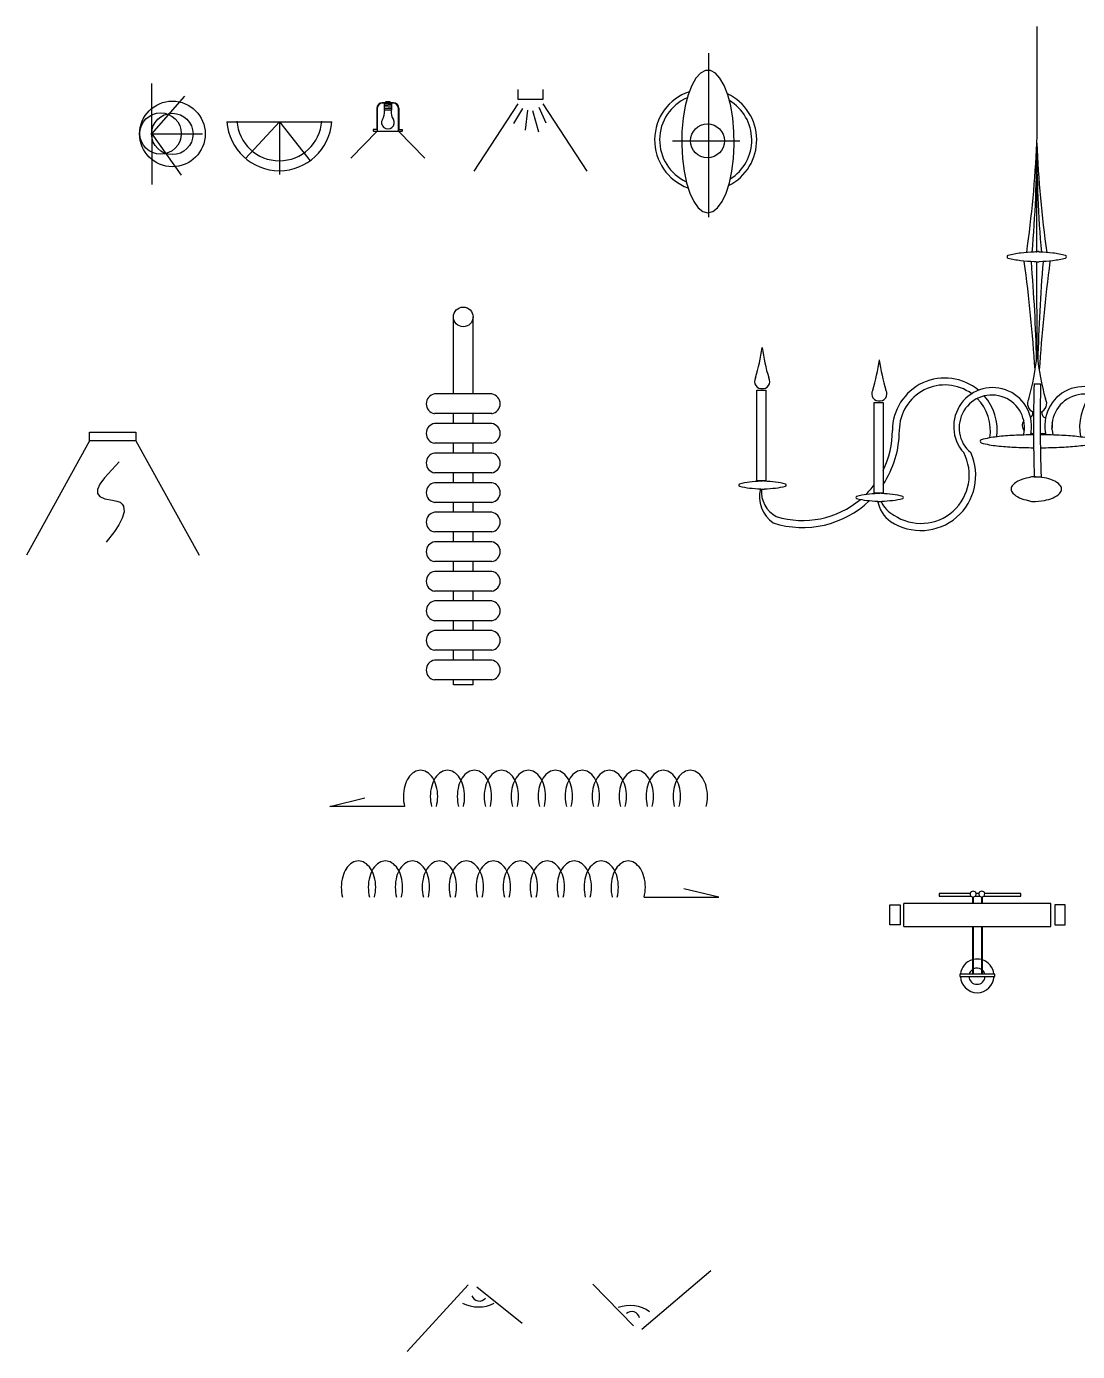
# Model space of a CAD drawing. Extents: x -42728 to 99010, y -18674 to 47645.
# Drawn here: x 89528 to 91660, y 4047 to 6734 of the extents above; entities that cross this region are included whole.
import ezdxf

# ---------------------------------------------------------------- set-up
doc = ezdxf.new("R2010")
doc.units = 0
doc.header["$LTSCALE"] = 100
doc.header["$MEASUREMENT"] = 0
doc.layers.get('0').update_dxf_attribs({"linetype": 'CONTINUOUS'})
doc.layers.get('DEFPOINTS').update_dxf_attribs({"linetype": 'CONTINUOUS'})
for name, color, linetype in [('00-ELE', 2, 'CONTINUOUS'), ('1-门窗', 3, 'CONTINUOUS'), ('家具', 223, 'CONTINUOUS'), ('电气', 2, 'CONTINUOUS')]:
    doc.layers.add(name, color=color, linetype=linetype)

# ---------------------------------------------------------------- blocks, each defined once
blk = doc.blocks.new('A$C67285B1A')
at = {"layer": '1-门窗'}
for p, q in [((0, 184), (70.8, 201.1)), ((151.4, 184), (0, 184)), ((788.8, 0), (718, 17.1)), ((637.4, 0), (788.8, 0))]:
    blk.add_line(p, q, dxfattribs=at)
for centre, radius, start, end in [((192.8, 219.7), 40.3, 122.2958, 146.7621), ((183.7, 233.9), 23.4, 90, 122.2958), ((183.7, 233.9), 23.4, 57.7042, 90), ((174.7, 219.7), 40.3, 33.2379, 57.7042), ((247.5, 219.7), 40.3, 122.2958, 146.7621), ((238.5, 233.9), 23.4, 90, 122.2958), ((238.5, 233.9), 23.4, 57.7042, 90), ((229.4, 219.7), 40.3, 33.2379, 57.7042), ((302.2, 219.7), 40.3, 122.2958, 146.7621), ((293.2, 233.9), 23.4, 90, 122.2958), ((293.2, 233.9), 23.4, 57.7042, 90), ((284.2, 219.7), 40.3, 33.2379, 57.7042), ((356.9, 219.7), 40.3, 122.2958, 146.7621), ((347.9, 233.9), 23.4, 90, 122.2958), ((347.9, 233.9), 23.4, 57.7042, 90), ((338.9, 219.7), 40.3, 33.2379, 57.7042), ((411.6, 219.7), 40.3, 122.2958, 146.7621), ((402.6, 233.9), 23.4, 90, 122.2958), ((402.6, 233.9), 23.4, 57.7042, 90), ((393.6, 219.7), 40.3, 33.2379, 57.7042), ((466.4, 219.7), 40.3, 122.2958, 146.7621), ((457.3, 233.9), 23.4, 90, 122.2958), ((457.3, 233.9), 23.4, 57.7042, 90), ((448.3, 219.7), 40.3, 33.2379, 57.7042), ((521.1, 219.7), 40.3, 122.2958, 146.7621), ((512, 233.9), 23.4, 90, 122.2958), ((512, 233.9), 23.4, 57.7042, 90), ((503, 219.7), 40.3, 33.2379, 57.7042), ((575.8, 219.7), 40.3, 122.2958, 146.7621), ((566.8, 233.9), 23.4, 90, 122.2958), ((566.8, 233.9), 23.4, 57.7042, 90), ((557.7, 219.7), 40.3, 33.2379, 57.7042), ((630.5, 219.7), 40.3, 122.2958, 146.7621), ((621.5, 233.9), 23.4, 90, 122.2958), ((621.5, 233.9), 23.4, 57.7042, 90), ((612.5, 219.7), 40.3, 33.2379, 57.7042), ((685.2, 219.7), 40.3, 122.2958, 146.7621), ((676.2, 233.9), 23.4, 90, 122.2958), ((676.2, 233.9), 23.4, 57.7042, 90), ((667.2, 219.7), 40.3, 33.2379, 57.7042), ((739.9, 219.7), 40.3, 122.2958, 146.7621), ((730.9, 233.9), 23.4, 90, 122.2958), ((730.9, 233.9), 23.4, 57.7042, 90), ((721.9, 219.7), 40.3, 33.2379, 57.7042), ((229.8, 204.1), 80.9, 164.8133, 180), ((207.1, 210.3), 57.4, 146.7621, 164.8133), ((284.5, 204.1), 80.9, 164.8133, 180), ((261.8, 210.3), 57.4, 146.7621, 164.8133), ((160.4, 210.3), 57.4, 15.1867, 33.2379), ((137.7, 204.1), 80.9, 0, 15.1867), ((339.2, 204.1), 80.9, 164.8133, 180), ((316.5, 210.3), 57.4, 146.7621, 164.8133), ((215.1, 210.3), 57.4, 15.1867, 33.2379), ((192.4, 204.1), 80.9, 0, 15.1867), ((393.9, 204.1), 80.9, 164.8133, 180), ((371.3, 210.3), 57.4, 146.7621, 164.8133), ((269.8, 210.3), 57.4, 15.1867, 33.2379), ((247.1, 204.1), 80.9, 0, 15.1867), ((448.6, 204.1), 80.9, 164.8133, 180), ((426, 210.3), 57.4, 146.7621, 164.8133), ((324.5, 210.3), 57.4, 15.1867, 33.2379), ((301.9, 204.1), 80.9, 0, 15.1867), ((503.4, 204.1), 80.9, 164.8133, 180), ((480.7, 210.3), 57.4, 146.7621, 164.8133), ((379.3, 210.3), 57.4, 15.1867, 33.2379), ((356.6, 204.1), 80.9, 0, 15.1867), ((558.1, 204.1), 80.9, 164.8133, 180), ((535.4, 210.3), 57.4, 146.7621, 164.8133), ((434, 210.3), 57.4, 15.1867, 33.2379), ((411.3, 204.1), 80.9, 0, 15.1867), ((612.8, 204.1), 80.9, 164.8133, 180), ((590.1, 210.3), 57.4, 146.7621, 164.8133), ((488.7, 210.3), 57.4, 15.1867, 33.2379), ((466, 204.1), 80.9, 360, 15.1867), ((667.5, 204.1), 80.9, 164.8133, 180), ((644.8, 210.3), 57.4, 146.7621, 164.8133), ((543.4, 210.3), 57.4, 15.1867, 33.2379), ((520.7, 204.1), 80.9, 0, 15.1867), ((722.2, 204.1), 80.9, 164.8133, 180), ((699.6, 210.3), 57.4, 146.7621, 164.8133), ((598.1, 210.3), 57.4, 15.1867, 33.2379), ((575.4, 204.1), 80.9, 360, 15.1867), ((776.9, 204.1), 80.9, 164.8133, 180), ((754.3, 210.3), 57.4, 146.7621, 164.8133), ((652.8, 210.3), 57.4, 15.1867, 33.2379), ((630.2, 204.1), 80.9, 360, 15.1867), ((707.6, 210.3), 57.4, 15.1867, 33.2379), ((684.9, 204.1), 80.9, 360, 15.1867), ((229.8, 204.1), 80.9, 180, 194.4078), ((284.5, 204.1), 80.9, 180, 194.4078), ((137.7, 204.1), 80.9, 345.5922, 360), ((339.2, 204.1), 80.9, 180, 194.4078), ((192.4, 204.1), 80.9, 345.5922, 360), ((393.9, 204.1), 80.9, 180, 194.4078), ((247.1, 204.1), 80.9, 345.5922, 360), ((448.6, 204.1), 80.9, 180, 194.4078), ((301.9, 204.1), 80.9, 345.5922, 360), ((503.4, 204.1), 80.9, 180, 194.4078), ((356.6, 204.1), 80.9, 345.5922, 360), ((558.1, 204.1), 80.9, 180, 194.4078), ((411.3, 204.1), 80.9, 345.5922, 360), ((612.8, 204.1), 80.9, 180, 194.4078), ((466, 204.1), 80.9, 345.5922, 360), ((667.5, 204.1), 80.9, 180, 194.4078), ((520.7, 204.1), 80.9, 345.5922, 360), ((722.2, 204.1), 80.9, 180, 194.4078), ((575.4, 204.1), 80.9, 345.5922, 360), ((776.9, 204.1), 80.9, 180, 194.4078), ((630.2, 204.1), 80.9, 345.5922, 360), ((684.9, 204.1), 80.9, 345.5922, 360), ((81.3, 26.3), 57.4, 146.7621, 164.8133), ((66.9, 35.7), 40.3, 122.2958, 146.7621), ((57.9, 50), 23.4, 90, 122.2958), ((57.9, 50), 23.4, 57.7042, 90), ((48.9, 35.7), 40.3, 33.2379, 57.7042), ((136, 26.3), 57.4, 146.7621, 164.8133), ((34.5, 26.3), 57.4, 15.1867, 33.2379), ((121.6, 35.7), 40.3, 122.2958, 146.7621), ((112.6, 50), 23.4, 90, 122.2958), ((112.6, 50), 23.4, 57.7042, 90), ((103.6, 35.7), 40.3, 33.2379, 57.7042), ((190.7, 26.3), 57.4, 146.7621, 164.8133), ((89.3, 26.3), 57.4, 15.1867, 33.2379), ((176.4, 35.7), 40.3, 122.2958, 146.7621), ((167.3, 50), 23.4, 90, 122.2958), ((167.3, 50), 23.4, 57.7042, 90), ((158.3, 35.7), 40.3, 33.2379, 57.7042), ((245.4, 26.3), 57.4, 146.7621, 164.8133), ((144, 26.3), 57.4, 15.1867, 33.2379), ((231.1, 35.7), 40.3, 122.2958, 146.7621), ((222, 50), 23.4, 90, 122.2958), ((222, 50), 23.4, 57.7042, 90), ((213, 35.7), 40.3, 33.2379, 57.7042), ((300.1, 26.3), 57.4, 146.7621, 164.8133), ((198.7, 26.3), 57.4, 15.1867, 33.2379), ((285.8, 35.7), 40.3, 122.2958, 146.7621), ((276.8, 50), 23.4, 90, 122.2958), ((276.8, 50), 23.4, 57.7042, 90), ((267.7, 35.7), 40.3, 33.2379, 57.7042), ((354.8, 26.3), 57.4, 146.7621, 164.8133), ((253.4, 26.3), 57.4, 15.1867, 33.2379), ((340.5, 35.7), 40.3, 122.2958, 146.7621), ((331.5, 50), 23.4, 90, 122.2958), ((331.5, 50), 23.4, 57.7042, 90), ((322.5, 35.7), 40.3, 33.2379, 57.7042), ((409.6, 26.3), 57.4, 146.7621, 164.8133), ((308.1, 26.3), 57.4, 15.1867, 33.2379), ((395.2, 35.7), 40.3, 122.2958, 146.7621), ((386.2, 50), 23.4, 90, 122.2958), ((386.2, 50), 23.4, 57.7042, 90), ((377.2, 35.7), 40.3, 33.2379, 57.7042), ((464.3, 26.3), 57.4, 146.7621, 164.8133), ((362.8, 26.3), 57.4, 15.1867, 33.2379), ((449.9, 35.7), 40.3, 122.2958, 146.7621), ((440.9, 50), 23.4, 90, 122.2958), ((440.9, 50), 23.4, 57.7042, 90), ((431.9, 35.7), 40.3, 33.2379, 57.7042), ((519, 26.3), 57.4, 146.7621, 164.8133), ((417.6, 26.3), 57.4, 15.1867, 33.2379), ((504.7, 35.7), 40.3, 122.2958, 146.7621), ((495.6, 50), 23.4, 90, 122.2958), ((495.6, 50), 23.4, 57.7042, 90), ((486.6, 35.7), 40.3, 33.2379, 57.7042), ((573.7, 26.3), 57.4, 146.7621, 164.8133), ((472.3, 26.3), 57.4, 15.1867, 33.2379), ((559.4, 35.7), 40.3, 122.2958, 146.7621), ((550.3, 50), 23.4, 90, 122.2958), ((550.3, 50), 23.4, 57.7042, 90), ((541.3, 35.7), 40.3, 33.2379, 57.7042), ((628.4, 26.3), 57.4, 146.7621, 164.8133), ((527, 26.3), 57.4, 15.1867, 33.2379), ((614.1, 35.7), 40.3, 122.2958, 146.7621), ((605.1, 50), 23.4, 90, 122.2958), ((605.1, 50), 23.4, 57.7042, 90), ((596, 35.7), 40.3, 33.2379, 57.7042), ((581.7, 26.3), 57.4, 15.1867, 33.2379), ((103.9, 20.1), 80.9, 164.8133, 180), ((158.7, 20.1), 80.9, 164.8133, 180), ((11.9, 20.1), 80.9, 0, 15.1867), ((213.4, 20.1), 80.9, 164.8133, 180), ((66.6, 20.1), 80.9, 0, 15.1867), ((268.1, 20.1), 80.9, 164.8133, 180), ((121.3, 20.1), 80.9, 0, 15.1867), ((322.8, 20.1), 80.9, 164.8133, 180), ((176, 20.1), 80.9, 0, 15.1867), ((377.5, 20.1), 80.9, 164.8133, 180), ((230.7, 20.1), 80.9, 0, 15.1867), ((432.2, 20.1), 80.9, 164.8133, 180), ((285.4, 20.1), 80.9, 0, 15.1867), ((487, 20.1), 80.9, 164.8133, 180), ((340.2, 20.1), 80.9, 0, 15.1867), ((541.7, 20.1), 80.9, 164.8133, 180), ((394.9, 20.1), 80.9, 0, 15.1867), ((596.4, 20.1), 80.9, 164.8133, 180), ((449.6, 20.1), 80.9, 0, 15.1867), ((651.1, 20.1), 80.9, 164.8133, 180), ((504.3, 20.1), 80.9, 0, 15.1867), ((559, 20.1), 80.9, 360, 15.1867), ((103.9, 20.1), 80.9, 180, 194.4078), ((158.7, 20.1), 80.9, 180, 194.4078), ((11.9, 20.1), 80.9, 345.5922, 0), ((213.4, 20.1), 80.9, 180, 194.4078), ((66.6, 20.1), 80.9, 345.5922, 0), ((268.1, 20.1), 80.9, 180, 194.4078), ((121.3, 20.1), 80.9, 345.5922, 0), ((322.8, 20.1), 80.9, 180, 194.4078), ((176, 20.1), 80.9, 345.5922, 0), ((377.5, 20.1), 80.9, 180, 194.4078), ((230.7, 20.1), 80.9, 345.5922, 0), ((432.2, 20.1), 80.9, 180, 194.4078), ((285.4, 20.1), 80.9, 345.5922, 0), ((487, 20.1), 80.9, 180, 194.4078), ((340.2, 20.1), 80.9, 345.5922, 0), ((541.7, 20.1), 80.9, 180, 194.4078), ((394.9, 20.1), 80.9, 345.5922, 0), ((596.4, 20.1), 80.9, 180, 194.4078), ((449.6, 20.1), 80.9, 345.5922, 0), ((651.1, 20.1), 80.9, 180, 194.4078), ((504.3, 20.1), 80.9, 345.5922, 0), ((559, 20.1), 80.9, 345.5922, 0)]:
    blk.add_arc(centre, radius, start, end, dxfattribs=at)
blk = doc.blocks.new('A$C640F0A0B')
at = {"layer": '家具', "color": 3}
for q in [(16.7, 136.7), (61.2, 119.2), (16.7, 0), (56.5, 12.5), (85, 68.3)]:
    blk.add_line((16.7, 68.3), q, dxfattribs=at)
for centre, radius in [((44.4, 68.3), 44.4), ((28.5, 68.9), 28), ((44.4, 68.3), 28)]:
    blk.add_circle(centre, radius, dxfattribs=at)
blk = doc.blocks.new('A$C43102E06')
at = {"layer": '家具', "color": 3, "ltscale": 0.008}
for p, q in [((57.7, 74.9), (42.7, 74.9)), ((57.2, 74.3), (43.2, 74.3)), ((45.5, 74.3), (54.9, 74.3)), ((45.5, 64.9), (45.5, 74.3)), ((54.9, 72.1), (45.5, 72.9)), ((47.4, 76.5), (53, 76.5)), ((47.4, 74.9), (47.4, 76.5)), ((53, 74.9), (47.4, 74.9)), ((54.9, 74), (51.2, 74.3)), ((53, 76.5), (53, 74.9)), ((54.9, 74.3), (54.9, 64.9)), ((35.1, 67.3), (35.1, 38.5)), ((35.7, 66.7), (35.7, 36.5)), ((54.9, 70.2), (45.5, 71)), ((54.9, 68.3), (45.5, 69.1)), ((54.9, 66.4), (45.5, 67.2)), ((50.7, 64.9), (45.5, 65.3)), ((54.9, 64.9), (45.5, 64.9)), ((64.7, 36.5), (64.7, 66.7)), ((65.3, 38.5), (65.3, 67.3)), ((35.7, 36.5), (0, 0)), ((30.2, 38.5), (30.2, 37.2)), ((35.1, 38.5), (30.2, 38.5)), ((31, 36.5), (35.7, 36.5)), ((35.7, 36.5), (64.7, 36.5)), ((64.7, 36.5), (69.4, 36.5)), ((64.7, 36.5), (100.4, 0)), ((65.3, 38.5), (70.2, 38.5)), ((70.2, 37.2), (70.2, 38.5))]:
    blk.add_line(p, q, dxfattribs=at)
for centre, radius, start, end in [((42.7, 67.3), 7.55, 90, 180), ((43.2, 66.7), 7.55, 90, 180), ((57.2, 66.7), 7.55, 360, 90), ((57.7, 67.3), 7.55, 0, 90), ((30, 61.7), 15.8, 323.8927, 7.6823), ((45.2, 65.4), 1.64, 283.5582, 340.4322), ((55.2, 65.4), 1.64, 199.5678, 256.4418), ((74.1, 62.6), 19.4, 176.5237, 211.9013), ((31, 37.2), 0.755, 180, 270), ((50.2, 48.1), 8.61, 150.2278, 29.7722), ((69.4, 37.2), 0.755, 270, 0)]:
    blk.add_arc(centre, radius, start, end, dxfattribs=at)
blk = doc.blocks.new('A$C2643609B')
at = {"layer": '家具', "color": 3}
for p, q in [((89.6, 145.6), (89.6, 165.6)), ((139.6, 165.6), (139.6, 145.6)), ((89.3, 137), (0, 0)), ((139.6, 145.6), (89.6, 145.6)), ((140, 137), (229.3, 0)), ((98.2, 127.5), (80.5, 96.6)), ((108.5, 123.9), (104.1, 83.3)), ((118.9, 123.1), (130.7, 80.3)), ((131.4, 129.8), (145.5, 98))]:
    blk.add_line(p, q, dxfattribs=at)
blk = doc.blocks.new('A$C525F2091')
at = {"layer": '家具', "color": 3}
for p, q in [((604.6, 1031.4), (604.2, 573.1)), ((605.4, 363.3), (604.9, 554.2)), ((598.9, 306.8), (612.4, 306.8)), ((1168.6, 308.7), (1186.7, 308.7)), ((1168.6, 124.8), (1168.6, 308.7)), ((1186.7, 308.7), (1186.7, 124.8)), ((37, 293.6), (55.1, 293.6)), ((37, 109.7), (37, 293.6)), ((55.1, 293.6), (55.1, 109.7)), ((900, 278.5), (918.1, 278.5)), ((900, 94.6), (900, 278.5)), ((918.1, 278.5), (918.1, 94.6)), ((274.7, 268.6), (292.8, 268.6)), ((274.7, 84.7), (274.7, 268.6)), ((292.8, 268.6), (292.8, 84.7)), ((595.3, 206.1), (598, 206.1)), ((611.7, 206.1), (616.5, 206.1)), ((55.1, 109.7), (37, 109.7)), ((599.4, 117.7), (613.3, 117.7)), ((1186.7, 124.8), (1168.6, 124.8)), ((292.8, 84.7), (274.7, 84.7)), ((918.1, 94.6), (900, 94.6))]:
    blk.add_line(p, q, dxfattribs=at)
for centre, radius, start, end in [((-1649.6, 890.5), 2256.2, 351.9103, 357.573), ((-1878.4, 787.8), 2483, 355.0397, 0.1657), ((2905.3, 891.6), 2302.7, 182.4044, 187.9532), ((3084.7, 787.8), 2480.1, 179.8341, 184.9668), ((546.9, 564.3), 2.66, 105.0158, 180), ((590.8, 400.7), 172.1, 96.3402, 105.0158), ((619, 146.2), 428.2, 92.6351, 96.3402), ((609.1, 521.7), 53.1, 90.0104, 100.5357), ((608.9, 574), 0.838, 355.4414, 81.1527), ((590.1, 146.2), 428.2, 83.6598, 87.3649), ((618.3, 400.7), 172.1, 74.9842, 83.6598), ((662.2, 564.3), 2.66, 360, 74.9842), ((546.9, 564.3), 2.66, 180, 254.9842), ((590.8, 728), 172.1, 254.9842, 263.6598), ((619, 982.5), 428.2, 263.6598, 267.3649), ((-2613.6, 125.8), 3221.6, 3.7225, 7.6449), ((-2942.7, 264.4), 3548.2, 1.4712, 4.6862), ((609.1, 607), 53.1, 259.4643, 269.9896), ((4149.5, 264.4), 3544, 175.3077, 178.5513), ((608.9, 554.7), 0.838, 278.8473, 4.5586), ((3891, 124.3), 3288, 172.4841, 176.3421), ((590.1, 982.5), 428.2, 272.6351, 276.3402), ((618.3, 728), 172.1, 276.3402, 285.0158), ((662.2, 564.3), 2.66, 285.0158, 0), ((-341.4, 433), 392.5, 343.0667, 352.2621), ((436.4, 433), 392.5, 187.7379, 196.9333), ((790.2, 448.1), 392.5, 343.0667, 352.2621), ((1568, 448.1), 392.5, 187.7379, 196.9333), ((-103.7, 408), 392.5, 343.0667, 352.2621), ((674.1, 408), 392.5, 187.7379, 196.9333), ((-28.5, 439.2), 638.3, 345.1763, 353.2374), ((1239.1, 439.2), 638.3, 186.7626, 194.8237), ((521.6, 418), 392.5, 343.0667, 352.2621), ((1299.4, 418), 392.5, 187.7379, 196.9333), ((797.9, 218.4), 106.5, 16.5922, 132.7723), ((1178, 326.3), 14.5, 148.6656, 280.7694), ((1180.1, 326.3), 14.5, 259.2306, 31.3344), ((46.5, 311.2), 14.5, 148.6656, 280.7694), ((48.5, 311.2), 14.5, 259.2306, 31.3344), ((418.1, 211.8), 106.5, 50.0453, 179.8028), ((418.1, 211.8), 92.4, 53.8605, 179.8028), ((515.1, 219.8), 79, 347.6627, 221.9907), ((4308.6, 221), 3710.6, 178.6753, 181.5963), ((4464.5, 231.1), 3852.9, 178.8746, 181.6878), ((699.9, 221.9), 79, 313.7225, 193.8736), ((797.9, 218.4), 92.4, 2.1922, 129.0426), ((909.5, 296.1), 14.5, 148.6656, 280.7694), ((911.5, 296.1), 14.5, 259.2306, 31.3344), ((284.2, 286.2), 14.5, 148.6656, 280.7694), ((286.2, 286.2), 14.5, 259.2306, 31.3344), ((513.4, 217.6), 66.3, 346.9799, 229.8287), ((418.1, 211.8), 92.4, 350.8225, 44.7851), ((418.1, 211.8), 106.5, 353.2087, 41.3001), ((604, 266.5), 18.2, 148.6656, 251.513), ((606.6, 266.5), 18.2, 286.7162, 31.3344), ((701.6, 219.5), 66.3, 305.8845, 194.7573), ((797.9, 218.4), 106.5, 141.6243, 190.5783), ((797.9, 218.4), 92.4, 138.2764, 193.7659), ((586.6, 247.2), 10.3, 301.5769, 19.6117), ((625.2, 247.2), 10.3, 160.3883, 254.4091), ((591.4, 222.1), 16.4, 143.5939, 223.0288), ((620.4, 222.1), 16.4, 335.4562, 20.8769), ((1086.4, 228.1), 196.3, 181.7584, 198.2778), ((129.5, 211.4), 196.3, 326.309, 0.2366), ((129.5, 211.4), 182.1, 333.7422, 0.2366), ((492.8, 190), 3.32, 105.0158, 180), ((492.8, 190), 3.32, 180, 254.9842), ((547.7, -14.6), 215.1, 96.3402, 105.0158), ((583, -332.7), 535.2, 92.6351, 96.3402), ((607.1, -854.9), 1058, 90.4902, 92.6351), ((591.4, 222.1), 16.4, 275.3554, 283.9082), ((607.1, -854.9), 1058, 87.3649, 89.7456), ((620.4, 222.1), 16.4, 256.0918, 277.5597), ((631.1, -332.7), 535.2, 83.6598, 87.3649), ((666.4, -14.6), 215.1, 74.9842, 83.6598), ((721.3, 190), 3.32, 360, 74.9842), ((721.3, 190), 3.32, 285.0158, 0), ((369.5, 120.4), 111.3, 236.5873, 24.7735), ((369.6, 121.5), 98, 235.8925, 27.63), ((547.7, 394.5), 215.1, 254.9842, 263.6598), ((583, 712.7), 535.2, 263.6598, 267.3649), ((607.1, 1234.9), 1058, 267.3649, 269.5214), ((607.1, 1234.9), 1058, 270.2695, 272.6351), ((631.1, 712.7), 535.2, 272.6351, 276.3402), ((666.4, 394.5), 215.1, 276.3402, 285.0158), ((838.5, 105.5), 115.2, 148.3967, 293.654), ((838.5, 106.8), 102, 145.3796, 293.6028), ((1086.4, 228.1), 182.1, 202.4772, 289.0084), ((59.9, -233.4), 342.6, 92.6351, 96.3402), ((51.9, 67), 42.5, 90.0104, 100.5357), ((51.8, 108.8), 0.671, 355.4414, 81.1527), ((36.7, -233.4), 342.6, 83.6598, 87.3649), ((586.6, 71.4), 42.7, 113.0533, 135.775), ((601.5, 36.3), 80.8, 99.9973, 113.0533), ((596.2, 98.7), 19.2, 90.1616, 116.9392), ((596.2, -19.6), 137.5, 80.0027, 90), ((606, 36.3), 80.8, 66.9467, 80.0027), ((620.9, 71.4), 42.7, 44.225, 66.9467), ((1086.4, 228.1), 196.3, 210.9858, 224.4216), ((1133.7, 116.2), 2.13, 105.0158, 180), ((1133.7, 116.2), 2.13, 180, 254.9842), ((1168.8, -14.7), 137.7, 96.3402, 105.0158), ((1168.8, 247.1), 137.7, 254.9842, 263.6598), ((1117.3, 105.3), 56.9, 299.9311, 3.39), ((1112.7, 95.4), 65.5, 307.3483, 11.4335), ((1191.4, -218.3), 342.6, 92.6351, 96.3402), ((1191.4, 450.8), 342.6, 263.6598, 267.3649), ((1183.5, 82.1), 42.5, 90.0104, 100.5357), ((1183.5, 150.3), 42.5, 259.4643, 269.9896), ((1183.4, 123.9), 0.671, 355.4414, 81.1527), ((1183.4, 108.5), 0.671, 278.8473, 4.5586), ((1168.3, -218.3), 342.6, 83.6598, 87.3649), ((1168.3, 450.8), 342.6, 272.6351, 276.3402), ((1190.9, -14.7), 137.7, 74.9842, 83.6598), ((1190.9, 247.1), 137.7, 276.3402, 285.0158), ((1226, 116.2), 2.13, 0, 74.9842), ((1226, 116.2), 2.13, 285.0158, 0), ((2.1, 101.1), 2.13, 105.0158, 180), ((2.1, 101.1), 2.13, 180, 254.9842), ((37.2, -29.8), 137.7, 96.3402, 105.0158), ((37.2, 232), 137.7, 254.9842, 263.6598), ((59.9, 435.7), 342.6, 263.6598, 267.3649), ((107.7, 77.9), 65.5, 166.207, 234.6467), ((51.9, 135.2), 42.5, 259.4643, 269.9896), ((102.9, 87.6), 56.9, 174.4149, 242.0639), ((51.8, 93.4), 0.671, 278.8473, 4.5586), ((36.7, 435.7), 342.6, 272.6351, 276.3402), ((59.3, -29.8), 137.7, 74.9842, 83.6598), ((59.3, 232), 137.7, 276.3402, 285.0158), ((94.4, 101.1), 2.13, 0, 74.9842), ((94.4, 101.1), 2.13, 285.0158, 0), ((274.9, -54.8), 137.7, 96.3402, 105.0158), ((129.5, 211.4), 182.1, 314.5683, 322.8805), ((297.6, -258.4), 342.6, 92.6351, 96.3402), ((289.6, 42), 42.5, 90.0104, 100.5357), ((289.5, 83.8), 0.671, 355.4414, 81.1527), ((274.4, -258.4), 342.6, 83.6598, 87.3649), ((297, -54.8), 137.7, 74.9842, 83.6598), ((564.4, 93), 11.7, 135.775, 180), ((564.4, 93), 11.7, 180, 224.225), ((586.6, 114.6), 42.7, 224.225, 246.9467), ((620.9, 114.6), 42.7, 293.0533, 315.775), ((643.1, 93), 11.7, 0, 44.225), ((643.1, 93), 11.7, 315.775, 0), ((865.1, 86.1), 2.13, 105.0158, 180), ((865.1, 86.1), 2.13, 180, 254.9842), ((900.3, -44.9), 137.7, 96.3402, 105.0158), ((900.3, 217), 137.7, 254.9842, 263.6598), ((922.9, -248.5), 342.6, 92.6351, 96.3402), ((914.9, 51.9), 42.5, 90.0104, 100.5357), ((914.8, 93.8), 0.671, 355.4414, 81.1527), ((899.7, -248.5), 342.6, 83.6598, 87.3649), ((922.3, -44.9), 137.7, 74.9842, 83.6598), ((922.3, 217), 137.7, 276.3402, 285.0158), ((1086.4, 228.1), 196.3, 227.6603, 289.6852), ((957.5, 86.1), 2.13, 0, 74.9842), ((957.5, 86.1), 2.13, 285.0158, 0), ((129.5, 211.4), 196.3, 252.3098, 313.736), ((129.5, 211.4), 182.1, 252.9867, 310.1424), ((239.8, 76.1), 2.13, 105.0158, 180), ((239.8, 76.1), 2.13, 180, 254.9842), ((274.9, 207), 137.7, 254.9842, 263.6598), ((297.6, 410.7), 342.6, 263.6598, 267.3649), ((346.1, 80.9), 65.5, 190.9372, 234.6467), ((289.6, 110.2), 42.5, 259.4643, 269.9896), ((341.3, 90.6), 56.9, 203.6991, 242.0639), ((289.5, 68.4), 0.671, 278.8473, 4.5586), ((274.4, 410.7), 342.6, 272.6351, 276.3402), ((297, 207), 137.7, 276.3402, 285.0158), ((332.1, 76.1), 2.13, 0, 74.9842), ((332.1, 76.1), 2.13, 285.0158, 0), ((601.5, 149.6), 80.8, 246.9467, 260.0027), ((596.2, 87.2), 19.2, 243.0608, 269.8384), ((596.2, 205.5), 137.5, 270, 279.9973), ((606, 149.6), 80.8, 279.9973, 293.0533), ((856.6, 65.4), 56.9, 293.6493, 13.0173), ((851, 56.1), 65.5, 301.0665, 19.3037), ((922.9, 420.6), 342.6, 263.6598, 268.1828), ((899.7, 420.6), 342.6, 272.0579, 276.3402)]:
    blk.add_arc(centre, radius, start, end, dxfattribs=at)
blk = doc.blocks.new('A$C6D6F4D1B')
for p, q in [((101, 332.6), (101, 0)), ((95.1, 297.1), (85.1, 291.9)), ((105.2, 297.1), (95.1, 297.1)), ((115.2, 291.9), (105.2, 297.1)), ((75.7, 281.7), (67.2, 266.9)), ((85.1, 291.9), (75.7, 281.7)), ((124.6, 281.7), (115.2, 291.9)), ((133.1, 266.9), (124.6, 281.7)), ((59.9, 247.9), (54, 225.5)), ((67.2, 266.9), (59.9, 247.9)), ((140.4, 247.9), (133.1, 266.9)), ((146.3, 225.5), (140.4, 247.9)), ((54, 225.5), (49.8, 200.5)), ((150.5, 200.5), (146.3, 225.5)), ((49.8, 200.5), (47.4, 173.7)), ((152.9, 173.7), (150.5, 200.5)), ((47.4, 173.7), (46.9, 146.3)), ((153.4, 146.3), (152.9, 173.7)), ((28.3, 154.5), (164.6, 154.5)), ((46.9, 146.3), (48.3, 119)), ((151.9, 119), (153.4, 146.3)), ((48.3, 119), (51.7, 93)), ((148.6, 93), (151.9, 119)), ((51.7, 93), (56.7, 69.2)), ((143.6, 69.2), (148.6, 93)), ((56.7, 69.2), (63.4, 48.4)), ((136.9, 48.4), (143.6, 69.2)), ((63.4, 48.4), (71.3, 31.4)), ((71.3, 31.4), (80.3, 18.8)), ((119.9, 18.8), (129, 31.4)), ((129, 31.4), (136.9, 48.4)), ((80.3, 18.8), (90, 11.1)), ((90, 11.1), (100.1, 8.5)), ((100.1, 8.5), (110.2, 11.1)), ((110.2, 11.1), (119.9, 18.8))]:
    blk.add_line(p, q)
blk.add_circle((99.2, 154.5), 34.5)
for radius, start, end in [(103.6, 108.8606, 249.7188), (93.5, 113.6162, 245.0845), (103.6, 296.6399, 64.7807), (93.5, 302.2698, 59.0295)]:
    blk.add_arc((95.6, 156.3), radius, start, end)
blk = doc.blocks.new('A$C4B431474')
for p, q in [((0, 106.6), (212.6, 106.6)), ((106.3, 106.6), (37.9, 32.5)), ((106.3, 106.6), (106.3, 0)), ((106.3, 106.6), (168.6, 27.7))]:
    blk.add_line(p, q)
for radius in [86.4, 106.6]:
    blk.add_arc((106.3, 114.2), radius, 184.096, 355.904)
blk = doc.blocks.new('A$C16D60F1F')
at = {"ltscale": 10}
for p, q in [((55, 590), (55, 746.3)), ((95, 590), (95, 746.3)), ((133.1, 590), (16.9, 590)), ((133.1, 550), (16.9, 550)), ((55, 530), (55, 550)), ((55, 530), (55, 550)), ((95, 530), (95, 550)), ((95, 530), (95, 550)), ((133.1, 530), (16.9, 530)), ((133.1, 490), (16.9, 490)), ((55, 470), (55, 490)), ((95, 470), (95, 490)), ((133.1, 470), (16.9, 470)), ((133.1, 430), (16.9, 430)), ((133.1, 410), (16.9, 410)), ((55, 410), (55, 430)), ((95, 410), (95, 430)), ((133.1, 370), (16.9, 370)), ((133.1, 350), (16.9, 350)), ((55, 350), (55, 370)), ((95, 350), (95, 370)), ((133.1, 310), (16.9, 310)), ((55, 290), (55, 310)), ((95, 290), (95, 310)), ((133.1, 290), (16.9, 290)), ((133.1, 250), (16.9, 250)), ((55, 230), (55, 250)), ((95, 230), (95, 250)), ((133.1, 230), (16.9, 230)), ((133.1, 190), (16.9, 190)), ((55, 170), (55, 190)), ((95, 170), (95, 190)), ((133.1, 170), (16.9, 170)), ((133.1, 130), (16.9, 130)), ((133.1, 110), (16.9, 110)), ((55, 110), (55, 130)), ((95, 110), (95, 130)), ((133.1, 70), (16.9, 70)), ((55, 50), (55, 70)), ((95, 50), (95, 70)), ((133.1, 50), (16.9, 50)), ((133.1, 10), (16.9, 10)), ((55, 0), (55, 10)), ((95, 0), (55, 0)), ((95, 0), (95, 10))]:
    blk.add_line(p, q, dxfattribs=at)
blk.add_circle((75, 746.3), 20, dxfattribs=at)
for centre, start, end in [((20.3, 570), 99.5366, 260.4634), ((129.7, 570), 279.5366, 80.4634), ((20.3, 510), 99.5366, 260.4634), ((129.7, 510), 279.5366, 80.4634), ((20.3, 450), 99.5366, 260.4634), ((129.7, 450), 279.5366, 80.4634), ((20.3, 390), 99.5366, 260.4634), ((129.7, 390), 279.5366, 80.4634), ((20.3, 330), 99.5366, 260.4634), ((129.7, 330), 279.5366, 80.4634), ((20.3, 270), 99.5366, 260.4634), ((129.7, 270), 279.5366, 80.4634), ((20.3, 210), 99.5366, 260.4634), ((129.7, 210), 279.5366, 80.4634), ((20.3, 150), 99.5366, 260.4634), ((129.7, 150), 279.5366, 80.4634), ((20.3, 90), 99.5366, 260.4634), ((129.7, 90), 279.5366, 80.4634), ((20.3, 30), 99.5366, 260.4634), ((129.7, 30), 279.5366, 80.4634)]:
    blk.add_arc(centre, 20.3, start, end, dxfattribs=at)
blk = doc.blocks.new('A$C73CB5360')
for p, q in [((128.1, 250), (221.8, 250)), ((128.1, 232), (128.1, 250)), ((221.8, 250), (221.8, 232)), ((128.1, 232), (0, 0)), ((221.8, 232), (128.1, 232)), ((222.1, 232), (350.2, 0)), ((188, 189.3), (158.3, 156.8)), ((148.9, 144.3), (144.1, 133.7)), ((158.3, 156.8), (148.9, 144.3)), ((144.1, 133.7), (143.8, 125.5)), ((143.8, 125.5), (148.7, 118.9)), ((148.7, 118.9), (158.8, 114.6)), ((158.8, 114.6), (174.8, 111.8)), ((174.8, 111.8), (183.5, 110)), ((183.5, 110), (189.8, 107.5)), ((189.8, 107.5), (194.1, 103.7)), ((194.1, 103.7), (196.9, 99.4)), ((197.9, 88.2), (194.1, 75.2)), ((196.9, 99.4), (197.9, 88.2)), ((187.3, 61.8), (178.6, 48.3)), ((194.1, 75.2), (187.3, 61.8)), ((178.6, 48.3), (161.9, 26.2))]:
    blk.add_line(p, q)
blk = doc.blocks.new('A$C71023F39')
at = {"layer": '电气'}
for p, q in [((326.5, 401.9), (199.8, 401.9)), ((199.8, 401.9), (199.8, 392)), ((199.8, 392), (329.4, 392)), ((335.6, 388.3), (335.6, 361.3)), ((361.7, 401.9), (349.9, 401.9)), ((376, 361.3), (376, 388.3)), ((382.3, 392), (531.9, 392)), ((531.9, 401.9), (385.2, 401.9)), ((531.9, 392), (531.9, 401.9)), ((0, 356), (42.3, 356)), ((0, 275.6), (0, 356)), ((42.3, 356), (42.3, 275.6)), ((335.6, 361.3), (57.7, 361.3)), ((57.7, 269.1), (57.7, 361.3)), ((653.9, 361.3), (376, 361.3)), ((653.9, 269.1), (653.9, 361.3)), ((669.3, 356), (669.3, 275.6)), ((711.6, 356), (669.3, 356)), ((711.6, 275.6), (711.6, 356)), ((42.3, 275.6), (0, 275.6)), ((57.7, 269.1), (335.6, 269.1)), ((335.6, 269.1), (335.6, 133.9)), ((376, 269.1), (653.9, 269.1)), ((376, 133.2), (376, 269.1)), ((669.3, 275.6), (711.6, 275.6)), ((284.6, 75.5), (284.6, 65.6)), ((286.8, 75.5), (284.6, 75.5)), ((284.6, 65.6), (286.5, 65.6)), ((426, 75.5), (422.6, 75.5)), ((423, 65.6), (426, 65.6)), ((426, 65.6), (426, 75.5))]:
    blk.add_line(p, q, dxfattribs=at)
at = {"layer": '电气', "color": 9}
for p, q in [((339.9, 361.3), (339.9, 388.2)), ((347, 392), (364.6, 392)), ((371.8, 388.2), (371.8, 361.3)), ((376, 361.3), (335.6, 361.3)), ((335.6, 269.1), (376, 269.1)), ((339.9, 75.5), (339.9, 269.1)), ((371.8, 269.1), (371.8, 75.5)), ((335.6, 133.9), (335.6, 75.5)), ((376, 75.5), (376, 133.2)), ((286.5, 65.6), (423, 65.6)), ((422.6, 75.5), (286.8, 75.5))]:
    blk.add_line(p, q, dxfattribs=at)
for centre, radius, start, end in [((338.2, 399.9), 11.9, 170.4183, 222.1824), ((338.2, 399.9), 11.9, 257.6144, 9.5817), ((373.5, 399.9), 11.9, 170.4183, 282.3842), ((373.5, 399.9), 11.9, 317.8176, 9.5817), ((354.7, 68.3), 68.3, 75.5564, 102.545), ((353.9, 66.9), 33, 182.388, 357.612), ((353.9, 66.9), 33, 123.6814, 164.909), ((353.9, 66.9), 33, 57.2819, 115.1972), ((353.9, 66.9), 33, 15.091, 47.9834)]:
    blk.add_arc(centre, radius, start, end, dxfattribs=at)
at = {"layer": '电气'}
for centre, radius, start, end in [((338.2, 399.9), 11.9, 9.5817, 170.4183), ((338.2, 399.9), 11.9, 222.1824, 257.6144), ((373.5, 399.9), 11.9, 9.5817, 170.4183), ((373.5, 399.9), 11.9, 282.3842, 317.8176), ((354.7, 68.3), 68.3, 106.226, 173.9375), ((354.7, 68.3), 68.3, 6.0625, 71.8414), ((354.7, 68.3), 68.3, 182.3064, 357.6936)]:
    blk.add_arc(centre, radius, start, end, dxfattribs=at)
blk = doc.blocks.new('A$C3C870601')
at = {"layer": '00-ELE', "xscale": 0.5, "yscale": 0.5, "zscale": 0.5}
blk.add_blockref('A$C71023F39', (0, 0), dxfattribs=at)
blk = doc.blocks.new('A$C0FBD0F02')
at = {"layer": 'DEFPOINTS', "color": 0}
for p, q in [((123.9, 135.5), (0, 0)), ((141.8, 130.9), (233.8, 57.5))]:
    blk.add_line(p, q, dxfattribs=at)
for centre, radius, start, end in [((146.7, 118.3), 16, 199.1135, 320.9428), ((145.1, 159.7), 69.4, 242.2203, 297.3247)]:
    blk.add_arc(centre, radius, start, end, dxfattribs=at)
blk = doc.blocks.new('A$C43904801')
at = {"layer": 'DEFPOINTS', "color": 0}
for p, q in [((99.3, 0), (239.1, 119.1)), ((82.2, 6.8), (0, 91.1))]:
    blk.add_line(p, q, dxfattribs=at)
for centre, radius, start, end in [((75.4, -21.4), 69.4, 55.1002, 110.2046), ((78.9, 20), 16, 11.9934, 133.8227)]:
    blk.add_arc(centre, radius, start, end, dxfattribs=at)

msp = doc.modelspace()

# ---------------------------------------------------------------- block references
for name, p in [('A$C525F2091', (90973.2222, 5703.08126)), ('A$C6D6F4D1B', (90810.55984, 6347.94489)), ('A$C2643609B', (90436.06526, 6440.81763)), ('A$C4B431474', (89934.97672, 6434.35443)), ('A$C16D60F1F', (90339.27765, 5399.12181)), ('A$C73CB5360', (89528.33592, 5661.92367)), ('A$C67285B1A', (90143.91783, 4968.44653)), ('A$C3C870601', (91279.63177, 4774.60164)), ('A$C43904801', (90677.39059, 4091.95462)), ('A$C0FBD0F02', (90300.29193, 4046.73833))]:
    msp.add_blockref(name, p)
at = {"xscale": 1.5, "yscale": 1.5, "zscale": 1.5}
for name, p in [('A$C640F0A0B', (89757.63083, 6414.05826)), ('A$C43102E06', (90186.11578, 6467.57677))]:
    msp.add_blockref(name, p, dxfattribs=at)

doc.saveas('drawing.dxf')
